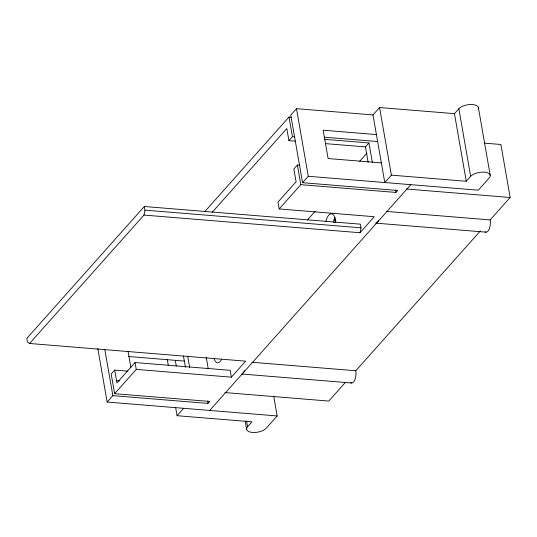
<?xml version="1.0" encoding="UTF-8"?>
<svg xmlns="http://www.w3.org/2000/svg" width="537" height="537" viewBox="0 0 537 537"><rect width="100%" height="100%" fill="white"/><g stroke="black" fill="none" stroke-linecap="round" stroke-linejoin="round"><path stroke-width="0.81" d="M143.976 215.075L144.956 210.148L144.319 206.497L360.374 224.164L361.012 227.816L360.032 232.736L143.976 215.075L29.582 343.485L27.34 341.908L26.85 338.357L144.319 206.497M333.39 221.996L334.96 217.539M204.832 211.538L289.007 117.046L291.51 117.254M478.279 108.944A10.411 4.726 -9.9 0 0 471.298 104.5A10.411 4.726 -9.9 0 0 458.853 108.722L454.463 113.656L379.578 107.528L372.987 114.925L296.478 108.669L290.765 115.079L302.566 182.694L397.689 190.467L395.93 192.441L300.807 184.661L279.186 208.94L374.302 216.72L360.032 232.736M212.249 212.229L286.812 128.531L288.926 140.634L295.578 141.184M288.926 140.634L292.437 136.693L289.007 117.046M128.007 371.174L114.703 370.087L111.193 374.027L114.616 393.675L209.739 401.448L207.98 403.421L112.864 395.641L107.152 402.052L277.159 415.953L273.702 396.165M299.874 165.221L297.384 165.02L293.867 168.96L296.102 181.754L277.985 202.087L279.186 208.94M114.616 393.675L136.244 369.396L231.366 377.169L230.172 370.322L135.049 362.542L116.938 382.874L114.703 370.087M302.566 182.694L308.278 176.284L296.478 108.669M368.12 162.268L365.442 146.89L368.953 142.949L324.872 139.345M307.372 220.002L315.159 211.263M359.676 161.295L366.905 153.173M277.159 415.953L266.177 428.278A10.411 4.726 -9.9 0 1 252.484 432.446A10.411 4.726 -9.9 0 1 247.577 426.754L251.967 421.827L177.082 415.705L183.667 408.308M379.578 107.528L391.379 175.143L384.787 182.54L372.987 114.925M231.366 377.169L245.637 361.153L29.582 343.485M209.712 410.436L410.839 184.668M391.379 175.143L466.264 181.271L470.654 176.337A10.411 4.726 -9.9 0 1 484.347 172.169A10.411 4.726 -9.9 0 1 489.261 177.861L478.279 190.185L308.278 176.284M345.439 382.378L328.792 401.072L224.963 392.581M350.701 382.653A8.33 3.685 -85.3 0 0 354.803 379.941A8.33 3.685 -85.3 0 0 355.796 370.752L480.36 230.923M485.072 231.816A8.33 3.685 -85.3 0 0 489.18 229.098A8.33 3.685 -85.3 0 0 490.167 219.915L510.15 197.482L500.9 144.487L484.287 143.131M335.591 219.72L333.947 219.908L335.605 219.841M334.034 222.613L335.699 222.459M376.417 134.572L323.16 130.216L328.107 158.543L381.364 162.892M324.133 137.17L377.618 141.54M292.437 136.693L294.934 136.895M325.516 143.627L365.442 146.89M406.328 188.997L510.15 197.482M386.345 211.424L490.167 219.915M375.538 223.123L486.005 232.159M144.956 210.148L361.012 227.816M251.974 362.267L355.796 370.752M128.692 356.528L184.251 361.072M241.992 374.034L351.628 383.002M116.536 380.592L119.872 380.867M478.407 107.675L490.207 175.29M458.853 108.722L470.654 176.337M454.463 113.656L466.264 181.271M395.501 189.964L395.93 192.441M368.953 142.949L372.342 162.375M297.384 165.02L300.807 184.661M246.57 420.981L247.577 426.754M245.187 421.075L246.624 429.325M206.208 357.145L208.215 368.651M207.55 400.964L207.98 403.421M187.688 356.105L189.662 367.436M183.466 356.004L185.446 367.335M175.297 360.34L176.284 366.006M167.296 359.629L168.303 365.402M175.639 407.455L177.082 415.705M135.049 362.542L136.244 369.396M128.028 351.191L130.853 367.382M104.802 349.466L112.864 395.641M97.801 348.453L107.152 402.052M378.33 220.861A8.33 3.685 -85.3 0 1 376.511 222.902M244.456 370.624A8.33 3.685 -85.3 0 1 242.133 373.745M221.559 359.622A11.713 5.189 -85.3 0 1 214.243 359.146M325.919 221.358A11.713 5.189 -85.3 0 1 331.611 213.766A11.713 5.189 -85.3 0 1 335.766 222.734"/></g></svg>
